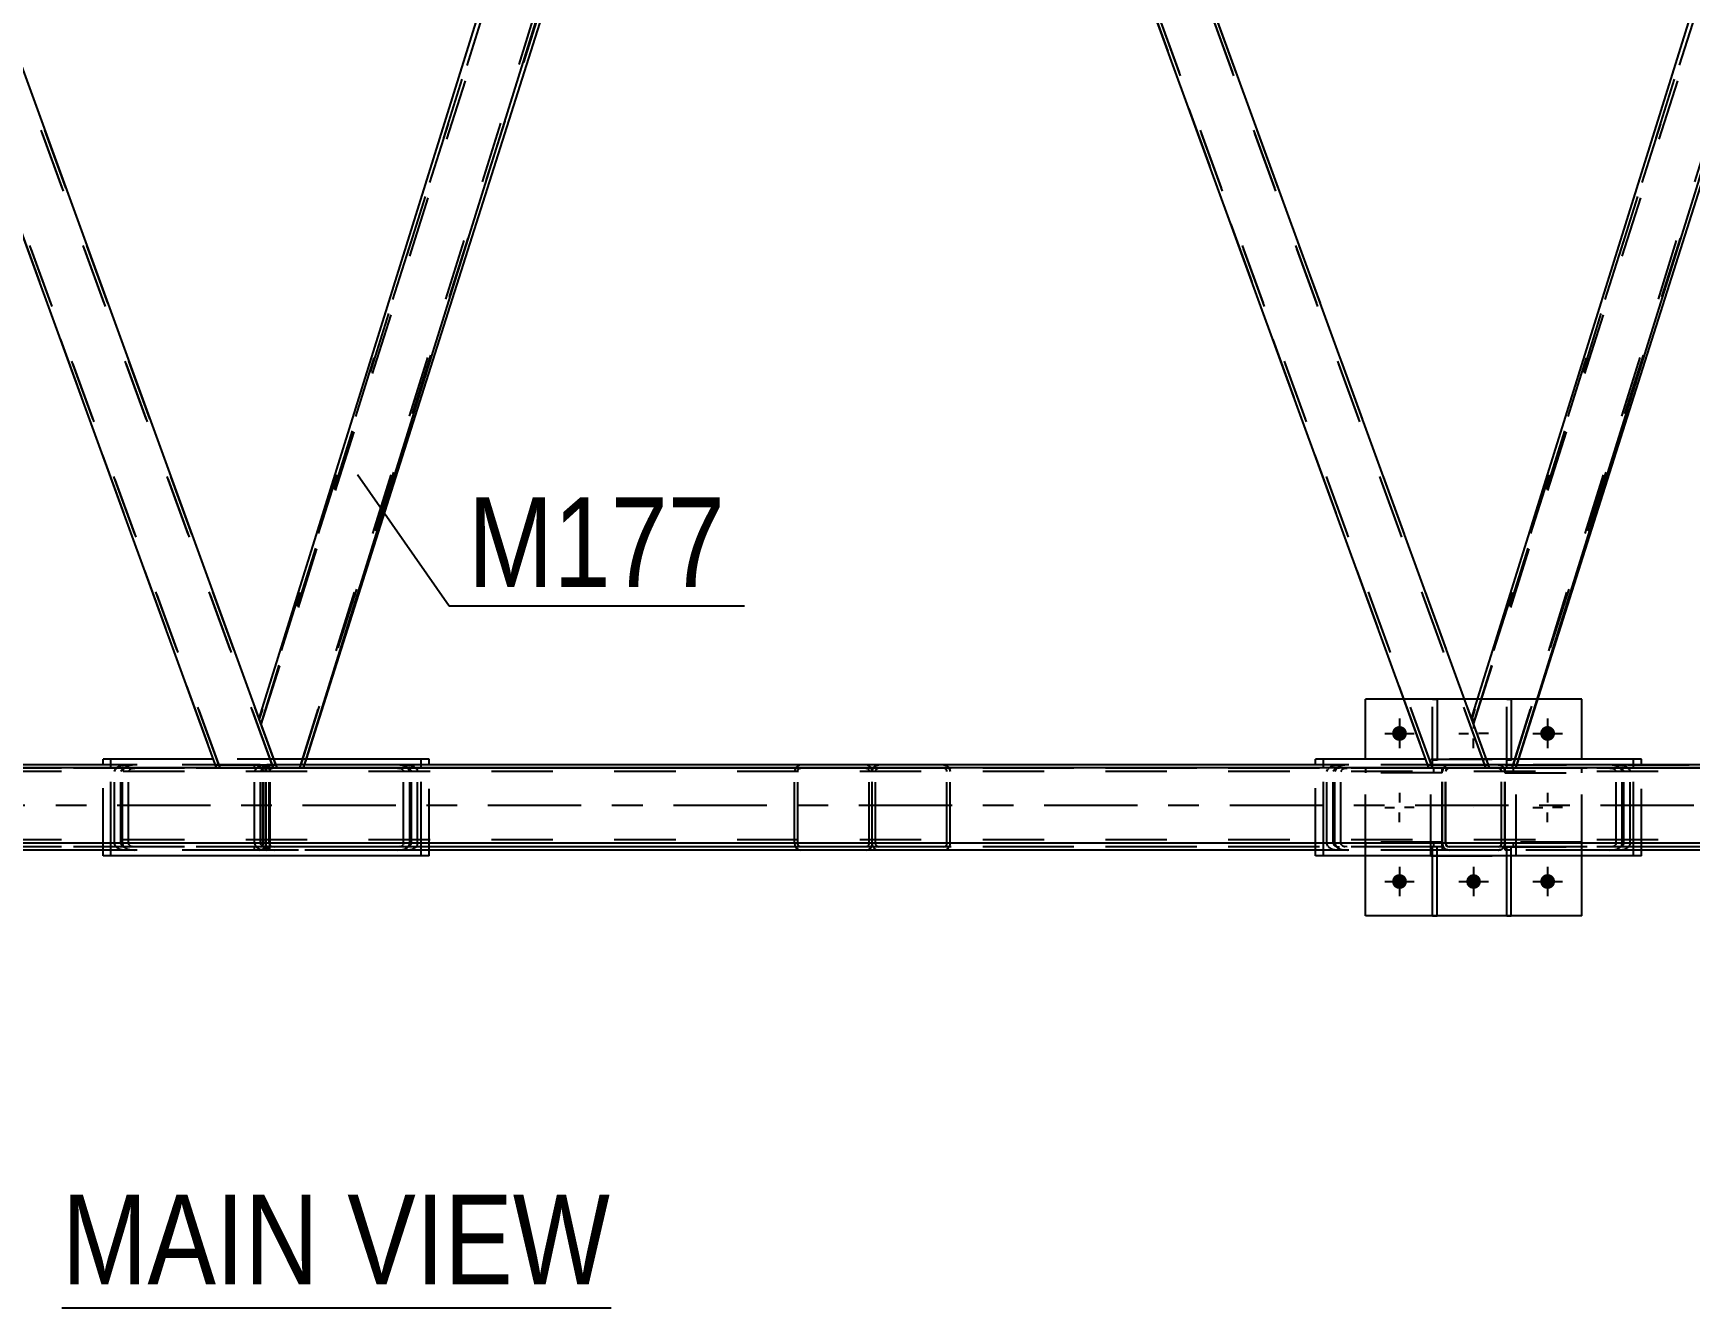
# Model space of a CAD drawing. Header units: millimetres. Extents: x -832 to 357, y -842 to -1.
# Drawn here: x 138.1 to 191, y -130.1 to -89.4 of the extents above; entities that cross this region are included whole.
import ezdxf

# ---------------------------------------------------------------- set-up
doc = ezdxf.new("R2010")
doc.units = ezdxf.units.MM
doc.linetypes.add('DXK_LINE_DOT2', pattern=[3.9198, 1.9599, -1.9599])
doc.linetypes.add('DXK_LINE_DOT3', pattern=[5.9187, 2.979, -0.9799, 0.9799, -0.9799])
doc.styles.add('Arial Narrow', font='ARIALN.TTF', dxfattribs={"height": 0.2})

# ---------------------------------------------------------------- blocks, each defined once
blk = doc.blocks.new('Unknown-570388851-11 - 10391')
at = {"color": 30, "linetype": 'Continuous'}
blk.add_line((139.024, -130.064), (156.556, -130.064), dxfattribs=at)
at = {"color": 0, "linetype": 'Continuous'}
blk.add_wipeout([(156.556, -129.314), (156.556, -126.314), (139.024, -126.314), (139.024, -129.314)], dxfattribs=at)
at = {"color": 3, "linetype": 'Continuous', "style": 'Arial Narrow'}
blk.add_text('MAIN VIEW', height=2.8633, dxfattribs=at).set_placement((139.024, -129.314))
blk = doc.blocks.new('Part-570388851-11111 - 10391')
at = {"color": 7, "linetype": 'DXK_LINE_DOT2'}
for p, q in [((185.088, -115.455), (185.088, -112.728)), ((185.088, -112.728), (203.391, -112.728)), ((203.391, -112.837), (185.088, -112.837)), ((188.681, -112.728), (188.833, -112.744)), ((188.757, -112.845), (188.681, -112.837)), ((188.88, -112.946), (188.864, -112.904)), ((188.88, -115.237), (188.88, -112.946)), ((189.048, -112.862), (189.078, -112.946)), ((189.078, -115.237), (189.078, -112.946)), ((201.124, -112.862), (201.109, -112.946)), ((201.109, -115.237), (201.109, -112.946)), ((201.167, -112.792), (201.124, -112.862)), ((201.232, -112.744), (201.167, -112.792)), ((201.208, -112.946), (201.216, -112.904)), ((201.208, -115.237), (201.208, -112.946)), ((201.216, -112.904), (201.237, -112.869)), ((201.308, -112.728), (201.232, -112.744)), ((201.237, -112.869), (201.27, -112.845)), ((201.27, -112.845), (201.308, -112.837)), ((203.467, -112.744), (203.391, -112.728)), ((203.391, -112.837), (203.429, -112.845)), ((203.429, -112.845), (203.461, -112.869)), ((203.461, -112.869), (203.483, -112.904)), ((203.532, -112.792), (203.467, -112.744)), ((203.483, -112.904), (203.491, -112.946)), ((203.491, -115.237), (203.491, -112.946)), ((203.575, -112.862), (203.532, -112.792)), ((203.59, -112.946), (203.575, -112.862)), ((203.59, -115.237), (203.59, -112.946)), ((188.864, -115.278), (188.88, -115.237)), ((189.078, -115.237), (189.048, -115.32)), ((201.109, -115.237), (201.124, -115.32)), ((201.216, -115.278), (201.208, -115.237)), ((203.491, -115.237), (203.483, -115.278)), ((203.575, -115.32), (203.59, -115.237)), ((203.391, -115.346), (185.088, -115.346)), ((203.391, -115.455), (185.088, -115.455)), ((188.681, -115.346), (188.757, -115.338)), ((188.833, -115.438), (188.681, -115.455)), ((201.124, -115.32), (201.167, -115.391)), ((201.167, -115.391), (201.232, -115.438)), ((201.237, -115.314), (201.216, -115.278)), ((201.232, -115.438), (201.308, -115.455)), ((201.27, -115.338), (201.237, -115.314)), ((201.308, -115.346), (201.27, -115.338)), ((203.429, -115.338), (203.391, -115.346)), ((203.391, -115.455), (203.467, -115.438)), ((203.461, -115.314), (203.429, -115.338)), ((203.483, -115.278), (203.461, -115.314)), ((203.467, -115.438), (203.532, -115.391)), ((203.532, -115.391), (203.575, -115.32))]:
    blk.add_line(p, q, dxfattribs=at)
for centre, radius, start, end in [((188.726, -113.028), 0.186, 41.9269, 80.4778), ((188.772, -113.11), 0.371, 41.9269, 80.4778), ((188.726, -115.154), 0.186, 279.5223, 318.0732), ((188.772, -115.072), 0.371, 279.5223, 318.0732)]:
    blk.add_arc(centre, radius, start, end, dxfattribs=at)
blk = doc.blocks.new('Part-570388851-11069 - 10391')
at = {"color": 7, "linetype": 'DXK_LINE_DOT2'}
for p, q in [((185.088, -115.455), (185.088, -112.728)), ((189.193, -112.728), (185.088, -112.728)), ((222.666, -112.837), (185.088, -112.837)), ((188.585, -112.744), (188.433, -112.728)), ((188.433, -112.837), (188.509, -112.845)), ((188.616, -112.904), (188.631, -112.946)), ((188.631, -115.237), (188.631, -112.946)), ((188.83, -112.946), (188.8, -112.862)), ((188.83, -115.237), (188.83, -112.946)), ((222.666, -112.728), (203.788, -112.728)), ((218.102, -112.946), (218.132, -112.862)), ((218.102, -115.237), (218.102, -112.946)), ((218.315, -112.904), (218.3, -112.946)), ((218.3, -115.237), (218.3, -112.946)), ((218.347, -112.744), (218.498, -112.728)), ((218.498, -112.837), (218.422, -112.845)), ((222.666, -112.728), (222.818, -112.744)), ((222.742, -112.845), (222.666, -112.837)), ((222.864, -112.946), (222.849, -112.904)), ((222.864, -115.237), (222.864, -112.946)), ((223.033, -112.862), (223.035, -112.869)), ((223.035, -112.869), (223.063, -112.946)), ((223.063, -115.237), (223.063, -112.946)), ((188.631, -115.237), (188.616, -115.278)), ((188.8, -115.32), (188.83, -115.237)), ((218.132, -115.32), (218.102, -115.237)), ((218.3, -115.237), (218.315, -115.278)), ((222.849, -115.278), (222.864, -115.237)), ((223.063, -115.237), (223.033, -115.32)), ((222.666, -115.346), (185.088, -115.346)), ((189.193, -115.455), (185.088, -115.455)), ((188.509, -115.338), (188.433, -115.346)), ((188.433, -115.455), (188.585, -115.438)), ((222.666, -115.455), (203.788, -115.455)), ((218.498, -115.455), (218.347, -115.438)), ((218.422, -115.337), (218.498, -115.346)), ((222.666, -115.346), (222.742, -115.337)), ((222.818, -115.438), (222.666, -115.455))]:
    blk.add_line(p, q, dxfattribs=at)
at = {"color": 2, "linetype": 'Continuous'}
for p, q in [((203.788, -112.728), (189.193, -112.728)), ((203.788, -115.455), (189.193, -115.455))]:
    blk.add_line(p, q, dxfattribs=at)
at = {"color": 7, "linetype": 'DXK_LINE_DOT2'}
for centre, radius, start, end in [((188.478, -113.028), 0.186, 41.9269, 80.4778), ((188.523, -113.11), 0.371, 41.9269, 80.4778), ((218.408, -113.11), 0.371, 99.5223, 138.0732), ((218.453, -113.028), 0.186, 99.5223, 138.0732), ((222.711, -113.028), 0.186, 41.9269, 80.4778), ((222.756, -113.11), 0.371, 41.9269, 80.4778), ((188.478, -115.154), 0.186, 279.5223, 318.0732), ((188.523, -115.072), 0.371, 279.5223, 318.0732), ((218.408, -115.072), 0.371, 221.9269, 260.4778), ((218.453, -115.154), 0.186, 221.9269, 260.4778), ((222.711, -115.154), 0.186, 279.5223, 318.0732), ((222.756, -115.072), 0.371, 279.5223, 318.0732)]:
    blk.add_arc(centre, radius, start, end, dxfattribs=at)
blk = doc.blocks.new('Part-570388851-11131 - 10391')
at = {"color": 7, "linetype": 'DXK_LINE_DOT2'}
for p, q in [((106.504, -112.862), (106.474, -112.946)), ((106.474, -115.237), (106.474, -112.946)), ((106.672, -112.946), (106.687, -112.904)), ((106.672, -115.237), (106.672, -112.946)), ((106.871, -112.728), (106.719, -112.744)), ((106.795, -112.845), (106.871, -112.837)), ((106.871, -112.728), (111.799, -112.728)), ((145.271, -112.837), (106.871, -112.837)), ((111.19, -112.744), (111.038, -112.728)), ((111.038, -112.837), (111.114, -112.845)), ((111.221, -112.904), (111.237, -112.946)), ((111.237, -115.237), (111.237, -112.946)), ((111.435, -112.946), (111.405, -112.862)), ((111.435, -115.237), (111.435, -112.946)), ((145.271, -112.728), (126.393, -112.728)), ((140.707, -112.946), (140.737, -112.862)), ((140.707, -115.237), (140.707, -112.946)), ((140.92, -112.904), (140.905, -112.946)), ((140.905, -115.237), (140.905, -112.946)), ((140.952, -112.744), (141.104, -112.728)), ((141.104, -112.837), (141.028, -112.845)), ((145.271, -112.728), (145.423, -112.744)), ((145.347, -112.845), (145.271, -112.837)), ((145.47, -112.946), (145.455, -112.904)), ((145.47, -115.237), (145.47, -112.946)), ((145.638, -112.862), (145.64, -112.869)), ((145.64, -112.869), (145.668, -112.946)), ((145.668, -115.237), (145.668, -112.946)), ((106.474, -115.237), (106.504, -115.32)), ((106.687, -115.278), (106.672, -115.237)), ((111.237, -115.237), (111.221, -115.278)), ((111.405, -115.32), (111.435, -115.237)), ((140.737, -115.32), (140.707, -115.237)), ((140.905, -115.237), (140.92, -115.278)), ((145.455, -115.278), (145.47, -115.237)), ((145.668, -115.237), (145.653, -115.278)), ((106.719, -115.438), (106.871, -115.455)), ((106.871, -115.346), (106.795, -115.337)), ((145.271, -115.346), (106.871, -115.346)), ((111.799, -115.455), (106.871, -115.455)), ((111.114, -115.337), (111.038, -115.346)), ((111.038, -115.455), (111.19, -115.438)), ((145.271, -115.455), (126.393, -115.455)), ((141.104, -115.455), (140.952, -115.438)), ((141.028, -115.337), (141.104, -115.346)), ((145.271, -115.346), (145.347, -115.337)), ((145.423, -115.438), (145.271, -115.455)), ((145.653, -115.278), (145.638, -115.32))]:
    blk.add_line(p, q, dxfattribs=at)
at = {"color": 2, "linetype": 'Continuous'}
for p, q in [((126.393, -112.728), (111.799, -112.728)), ((126.393, -115.455), (111.799, -115.455))]:
    blk.add_line(p, q, dxfattribs=at)
at = {"color": 7, "linetype": 'DXK_LINE_DOT2'}
for centre, radius, start, end in [((106.78, -113.11), 0.371, 99.5223, 138.0732), ((106.825, -113.028), 0.186, 99.5223, 138.0732), ((111.083, -113.028), 0.186, 41.9269, 80.4778), ((111.129, -113.11), 0.371, 41.9269, 80.4778), ((141.013, -113.11), 0.371, 99.5223, 138.0732), ((141.058, -113.028), 0.186, 99.5223, 138.0732), ((145.316, -113.028), 0.186, 41.9269, 80.4778), ((145.362, -113.11), 0.371, 41.9269, 80.4778), ((106.78, -115.072), 0.371, 221.9269, 260.4778), ((106.825, -115.154), 0.186, 221.9269, 260.4778), ((111.083, -115.154), 0.186, 279.5223, 318.0732), ((111.129, -115.072), 0.371, 279.5223, 318.0732), ((141.013, -115.072), 0.371, 221.9269, 260.4778), ((141.058, -115.154), 0.186, 221.9269, 260.4778), ((145.316, -115.154), 0.186, 279.5223, 318.0732), ((145.362, -115.072), 0.371, 279.5223, 318.0732)]:
    blk.add_arc(centre, radius, start, end, dxfattribs=at)
blk = doc.blocks.new('Bolt-570388851-10477 - 10391')
at = {"linetype": 'Continuous'}
for points in [[(181.956, -111.726, -1), (181.483, -111.726, -1)], [(186.683, -111.726, -1), (186.21, -111.726, -1)], [(181.956, -116.453, -1), (181.483, -116.453, -1)], [(184.319, -116.453, -1), (183.847, -116.453, -1)], [(186.683, -116.453, -1), (186.21, -116.453, -1)]]:
    blk.add_hatch(color=1, dxfattribs=at).paths.add_polyline_path(points)
at = {"color": 1, "linetype": 'Continuous'}
for p, q in [((181.719, -111.253), (181.719, -112.199)), ((184.083, -111.253), (184.083, -111.568)), ((186.447, -111.253), (186.447, -112.199)), ((181.247, -111.726), (182.192, -111.726)), ((183.61, -111.726), (183.925, -111.726)), ((184.083, -112.199), (184.083, -111.884)), ((184.556, -111.726), (184.241, -111.726)), ((185.974, -111.726), (186.919, -111.726)), ((181.719, -113.617), (181.719, -113.932)), ((186.447, -113.617), (186.447, -113.932)), ((181.247, -114.089), (181.562, -114.089)), ((182.192, -114.089), (181.877, -114.089)), ((185.974, -114.089), (186.289, -114.089)), ((186.919, -114.089), (186.605, -114.089)), ((181.719, -114.562), (181.719, -114.247)), ((186.447, -114.562), (186.447, -114.247)), ((181.719, -115.98), (181.719, -116.926)), ((184.083, -115.98), (184.083, -116.926)), ((186.447, -115.98), (186.447, -116.926)), ((181.247, -116.453), (182.192, -116.453)), ((183.61, -116.453), (184.556, -116.453)), ((185.974, -116.453), (186.919, -116.453))]:
    blk.add_line(p, q, dxfattribs=at)
blk = doc.blocks.new('Part-570388851-10655 - 10391')
at = {"color": 2, "linetype": 'Continuous'}
for p, q in [((185.14, -117.544), (185.141, -115.637)), ((185.286, -117.544), (185.286, -115.637)), ((185.14, -117.544), (185.286, -117.544))]:
    blk.add_line(p, q, dxfattribs=at)
at = {"color": 7, "linetype": 'DXK_LINE_DOT2'}
for p, q in [((185.286, -115.346), (185.141, -115.346)), ((185.141, -115.637), (185.141, -115.346)), ((185.141, -115.619), (185.286, -115.619)), ((185.286, -115.637), (185.286, -115.346))]:
    blk.add_line(p, q, dxfattribs=at)
blk = doc.blocks.new('Part-570388851-10675 - 10391')
at = {"color": 7, "linetype": 'DXK_LINE_DOT2'}
for p, q in [((200.715, -58.637), (184.024, -111.271)), ((184.085, -111.439), (200.829, -58.637)), ((201.63, -58.637), (200.715, -58.637)), ((200.715, -58.637), (200.732, -58.637)), ((202.16, -60.094), (201.63, -58.637)), ((185.355, -112.728), (202.099, -59.926)), ((184.555, -112.728), (184.024, -111.271)), ((185.47, -112.728), (185.527, -112.546)), ((185.47, -112.728), (184.555, -112.728))]:
    blk.add_line(p, q, dxfattribs=at)
at = {"color": 2, "linetype": 'Continuous'}
blk.add_line((185.527, -112.546), (202.16, -60.094), dxfattribs=at)
blk = doc.blocks.new('Part-570388851-11278 - 10391')
at = {"color": 7, "linetype": 'DXK_LINE_DOT2'}
for p, q in [((182.777, -112.837), (182.777, -110.635)), ((182.777, -110.635), (182.922, -110.635)), ((182.922, -110.635), (182.922, -112.837)), ((182.777, -112.564), (182.922, -112.564)), ((182.922, -112.837), (182.777, -112.837))]:
    blk.add_line(p, q, dxfattribs=at)
blk = doc.blocks.new('Part-570388851-10685 - 10391')
at = {"color": 2, "linetype": 'Continuous'}
for p, q in [((164.536, -57.727), (162.601, -57.727)), ((184.017, -111.25), (164.536, -57.727)), ((182.656, -112.827), (163.304, -59.659))]:
    blk.add_line(p, q, dxfattribs=at)
at = {"color": 7, "linetype": 'DXK_LINE_DOT2'}
for p, q in [((163.304, -59.659), (162.601, -57.727)), ((182.772, -112.827), (162.717, -57.727)), ((184.475, -112.827), (164.42, -57.727)), ((184.591, -112.827), (184.017, -111.25)), ((182.656, -112.827), (184.591, -112.827))]:
    blk.add_line(p, q, dxfattribs=at)
blk = doc.blocks.new('Part-570388851-10690 - 10391')
at = {"color": 2, "linetype": 'Continuous'}
for p, q in [((125.839, -57.727), (123.904, -57.727)), ((145.319, -111.25), (125.839, -57.727)), ((143.959, -112.827), (124.607, -59.659))]:
    blk.add_line(p, q, dxfattribs=at)
at = {"color": 7, "linetype": 'DXK_LINE_DOT2'}
for p, q in [((124.607, -59.659), (123.904, -57.727)), ((144.075, -112.827), (124.02, -57.727)), ((145.777, -112.827), (125.723, -57.727)), ((145.893, -112.827), (145.319, -111.25)), ((143.959, -112.827), (145.893, -112.827))]:
    blk.add_line(p, q, dxfattribs=at)
blk = doc.blocks.new('Part-570388851-10705 - 10391')
at = {"color": 2, "linetype": 'Continuous'}
for p, q in [((184.017, -111.25), (200.699, -57.727)), ((201.299, -57.727), (200.699, -57.727)), ((201.879, -59.321), (201.299, -57.727)), ((185.429, -112.827), (202.002, -59.659)), ((202.002, -59.659), (201.879, -59.321)), ((184.591, -112.827), (184.017, -111.25))]:
    blk.add_line(p, q, dxfattribs=at)
at = {"color": 7, "linetype": 'DXK_LINE_DOT2'}
for p, q in [((184.078, -111.419), (200.814, -57.727)), ((200.717, -57.727), (200.699, -57.727)), ((201.299, -57.727), (200.928, -57.727)), ((185.315, -112.827), (201.94, -59.49)), ((202.002, -59.659), (201.902, -59.386)), ((185.429, -112.827), (184.591, -112.827))]:
    blk.add_line(p, q, dxfattribs=at)
blk = doc.blocks.new('Part-570388851-11272 - 10391')
at = {"color": 7, "linetype": 'DXK_LINE_DOT2'}
for p, q in [((182.922, -115.346), (182.777, -115.346)), ((182.777, -115.637), (182.777, -115.346)), ((182.777, -115.619), (182.922, -115.619)), ((182.922, -115.637), (182.922, -115.346))]:
    blk.add_line(p, q, dxfattribs=at)
at = {"color": 2, "linetype": 'Continuous'}
for p, q in [((182.777, -117.544), (182.777, -115.637)), ((182.922, -117.544), (182.922, -115.637)), ((182.777, -117.544), (182.922, -117.544))]:
    blk.add_line(p, q, dxfattribs=at)
blk = doc.blocks.new('Part-570388851-10723 - 10391')
at = {"color": 7, "linetype": 'DXK_LINE_DOT2'}
for p, q in [((183.083, -115.199), (180.629, -115.199)), ((180.629, -115.199), (180.629, -115.344)), ((182.81, -115.344), (182.81, -115.199)), ((183.083, -115.344), (183.083, -115.199)), ((183.083, -115.344), (180.629, -115.344))]:
    blk.add_line(p, q, dxfattribs=at)
blk = doc.blocks.new('Part-570388851-10738 - 10391')
at = {"color": 2, "linetype": 'Continuous'}
for p, q in [((140.591, -112.546), (140.343, -112.546)), ((140.343, -112.728), (140.343, -112.546)), ((150.744, -112.546), (150.496, -112.546)), ((150.744, -112.728), (150.744, -112.546)), ((140.343, -115.637), (140.343, -115.455)), ((140.591, -115.637), (140.343, -115.637)), ((150.744, -115.637), (150.496, -115.637)), ((150.744, -115.637), (150.744, -115.455))]:
    blk.add_line(p, q, dxfattribs=at)
at = {"color": 7, "linetype": 'DXK_LINE_DOT2'}
for p, q in [((150.496, -112.546), (140.591, -112.546)), ((140.343, -115.438), (140.343, -112.728)), ((150.744, -115.455), (150.744, -112.728)), ((140.343, -115.455), (140.343, -115.438)), ((140.343, -115.455), (140.343, -115.438)), ((150.496, -115.637), (140.591, -115.637)), ((150.744, -115.455), (150.744, -115.438))]:
    blk.add_line(p, q, dxfattribs=at)
blk = doc.blocks.new('Part-570388851-10741 - 10391')
at = {"color": 2, "linetype": 'Continuous'}
for p, q in [((179.289, -112.546), (179.041, -112.546)), ((179.041, -112.728), (179.041, -112.546)), ((189.442, -112.546), (189.193, -112.546)), ((189.442, -112.728), (189.442, -112.546)), ((179.041, -115.637), (179.041, -115.455)), ((179.289, -115.637), (179.041, -115.637)), ((189.442, -115.637), (189.193, -115.637)), ((189.442, -115.637), (189.442, -115.455))]:
    blk.add_line(p, q, dxfattribs=at)
at = {"color": 7, "linetype": 'DXK_LINE_DOT2'}
for p, q in [((189.193, -112.546), (179.289, -112.546)), ((179.041, -115.438), (179.041, -112.728)), ((189.442, -115.455), (189.442, -112.728)), ((179.041, -115.455), (179.041, -115.438)), ((179.041, -115.455), (179.041, -115.438)), ((189.193, -115.637), (179.289, -115.637))]:
    blk.add_line(p, q, dxfattribs=at)
blk = doc.blocks.new('Part-570388851-10766 - 10391')
at = {"color": 7, "linetype": 'DXK_LINE_DOT2'}
for p, q in [((162.017, -58.637), (145.327, -111.271)), ((145.388, -111.439), (162.132, -58.637)), ((162.932, -58.637), (162.017, -58.637)), ((162.017, -58.637), (162.035, -58.637)), ((163.462, -60.094), (162.932, -58.637)), ((146.658, -112.728), (163.401, -59.926)), ((145.857, -112.728), (145.327, -111.271)), ((146.772, -112.728), (146.83, -112.546)), ((146.772, -112.728), (145.857, -112.728))]:
    blk.add_line(p, q, dxfattribs=at)
at = {"color": 2, "linetype": 'Continuous'}
blk.add_line((146.83, -112.546), (163.462, -60.094), dxfattribs=at)
blk = doc.blocks.new('Part-570388851-11239 - 10391')
at = {"color": 7, "linetype": 'DXK_LINE_DOT2'}
for p, q in [((183.083, -112.835), (180.629, -112.835)), ((180.629, -112.835), (180.629, -112.98)), ((183.083, -112.98), (180.629, -112.98)), ((182.81, -112.98), (182.81, -112.835)), ((183.083, -112.98), (183.083, -112.835))]:
    blk.add_line(p, q, dxfattribs=at)
blk = doc.blocks.new('Part-570388851-10804 - 10391')
at = {"color": 2, "linetype": 'Continuous'}
for p, q in [((315.408, -112.827), (-0.074, -112.827)), ((315.408, -115.227), (-0.074, -115.227))]:
    blk.add_line(p, q, dxfattribs=at)
at = {"color": 7, "linetype": 'DXK_LINE_DOT2'}
for p, q in [((315.408, -112.936), (-0.074, -112.936)), ((315.408, -115.118), (-0.074, -115.118))]:
    blk.add_line(p, q, dxfattribs=at)
at = {"color": 7, "linetype": 'DXK_LINE_DOT3'}
blk.add_line((315.408, -114.027), (-0.074, -114.027), dxfattribs=at)
blk = doc.blocks.new('Part-570388851-10805 - 10391')
at = {"color": 7, "linetype": 'DXK_LINE_DOT2'}
for p, q in [((315.408, -112.837), (1.119, -112.837)), ((305.534, -112.728), (24.251, -112.728)), ((315.408, -115.346), (1.119, -115.346)), ((305.534, -115.455), (24.251, -115.455))]:
    blk.add_line(p, q, dxfattribs=at)
blk = doc.blocks.new('Part-570388851-10842 - 10391')
at = {"color": 2, "linetype": 'Continuous'}
for p, q in [((145.319, -111.25), (162.002, -57.727)), ((162.601, -57.727), (162.002, -57.727)), ((163.181, -59.321), (162.601, -57.727)), ((146.732, -112.827), (163.304, -59.659)), ((163.304, -59.659), (163.181, -59.321)), ((145.893, -112.827), (145.319, -111.25))]:
    blk.add_line(p, q, dxfattribs=at)
at = {"color": 7, "linetype": 'DXK_LINE_DOT2'}
for p, q in [((145.381, -111.419), (162.116, -57.727)), ((162.019, -57.727), (162.002, -57.727)), ((162.601, -57.727), (162.231, -57.727)), ((146.618, -112.827), (163.243, -59.49)), ((163.304, -59.659), (163.205, -59.386)), ((146.732, -112.827), (145.893, -112.827))]:
    blk.add_line(p, q, dxfattribs=at)
blk = doc.blocks.new('Part-570388851-10992 - 10391')
at = {"color": 7, "linetype": 'DXK_LINE_DOT2'}
for p, q in [((183.105, -112.861), (183.088, -112.944)), ((183.088, -112.944), (183.105, -112.861)), ((183.088, -115.235), (183.088, -112.944)), ((183.206, -112.902), (183.198, -112.944)), ((183.198, -115.235), (183.198, -112.944)), ((183.229, -112.867), (183.206, -112.902)), ((183.307, -112.726), (183.223, -112.742)), ((183.223, -112.742), (183.307, -112.726)), ((183.265, -112.843), (183.229, -112.867)), ((183.307, -112.835), (183.265, -112.843)), ((184.87, -112.726), (183.307, -112.726)), ((184.87, -112.835), (183.307, -112.835)), ((184.954, -112.742), (184.87, -112.726)), ((184.87, -112.726), (184.954, -112.742)), ((184.912, -112.843), (184.87, -112.835)), ((184.947, -112.867), (184.912, -112.843)), ((184.971, -112.902), (184.947, -112.867)), ((184.979, -112.944), (184.971, -112.902)), ((184.979, -115.235), (184.979, -112.944)), ((185.088, -112.944), (185.072, -112.861)), ((185.072, -112.861), (185.088, -112.944)), ((185.088, -115.235), (185.088, -112.944)), ((183.088, -115.235), (183.105, -115.318)), ((183.105, -115.318), (183.088, -115.235)), ((183.198, -115.235), (183.206, -115.277)), ((183.206, -115.277), (183.229, -115.312)), ((184.947, -115.312), (184.971, -115.277)), ((184.971, -115.277), (184.979, -115.235)), ((185.072, -115.318), (185.088, -115.235)), ((185.088, -115.235), (185.072, -115.318)), ((183.223, -115.437), (183.307, -115.453)), ((183.307, -115.453), (183.223, -115.437)), ((183.229, -115.312), (183.265, -115.336)), ((183.265, -115.336), (183.307, -115.344)), ((184.87, -115.344), (183.307, -115.344)), ((184.87, -115.453), (183.307, -115.453)), ((184.87, -115.344), (184.912, -115.336)), ((184.87, -115.453), (184.954, -115.437)), ((184.954, -115.437), (184.87, -115.453)), ((184.912, -115.336), (184.947, -115.312))]:
    blk.add_line(p, q, dxfattribs=at)
for centre, start, end in [((183.307, -112.944), 112.5, 157.5), ((183.307, -112.944), 112.5, 157.5), ((184.87, -112.944), 22.5, 67.5), ((184.87, -112.944), 22.5, 67.5), ((183.307, -115.235), 202.5, 247.5), ((183.307, -115.235), 202.5, 247.5), ((184.87, -115.235), 292.5, 337.5), ((184.87, -115.235), 292.5, 337.5)]:
    blk.add_arc(centre, 0.218, start, end, dxfattribs=at)
blk = doc.blocks.new('Part-570388851-11022 - 10391')
at = {"color": 7, "linetype": 'DXK_LINE_DOT2'}
for p, q in [((126.17, -58.637), (124.235, -58.637)), ((124.235, -58.637), (143.922, -112.728)), ((124.252, -58.637), (124.235, -58.637)), ((144.038, -112.728), (124.351, -58.637)), ((145.741, -112.728), (126.054, -58.637)), ((145.857, -112.728), (126.17, -58.637)), ((143.922, -112.728), (145.857, -112.728))]:
    blk.add_line(p, q, dxfattribs=at)
blk = doc.blocks.new('Part-570388851-11023 - 10391')
at = {"color": 7, "linetype": 'DXK_LINE_DOT2'}
for p, q in [((164.867, -58.637), (162.932, -58.637)), ((162.932, -58.637), (182.62, -112.728)), ((162.95, -58.637), (162.932, -58.637)), ((182.736, -112.728), (163.048, -58.637)), ((184.438, -112.728), (164.751, -58.637)), ((184.555, -112.728), (164.867, -58.637)), ((182.62, -112.728), (184.555, -112.728))]:
    blk.add_line(p, q, dxfattribs=at)
blk = doc.blocks.new('Part-570388851-11117 - 10391')
at = {"color": 7, "linetype": 'DXK_LINE_DOT2'}
for p, q in [((145.544, -112.946), (145.559, -112.862)), ((145.544, -115.237), (145.544, -112.946)), ((145.559, -112.862), (145.602, -112.792)), ((145.602, -112.792), (145.664, -112.744)), ((145.65, -112.904), (145.643, -112.946)), ((145.643, -115.237), (145.643, -112.946)), ((145.676, -112.869), (145.65, -112.904)), ((145.664, -112.744), (145.816, -112.728)), ((145.664, -115.438), (145.664, -112.744)), ((145.74, -112.845), (145.676, -112.869)), ((145.676, -115.314), (145.676, -112.869)), ((145.816, -112.837), (145.74, -112.845)), ((164.694, -112.728), (145.816, -112.728)), ((164.694, -112.837), (145.816, -112.837)), ((149.984, -112.728), (150.136, -112.744)), ((150.06, -112.845), (149.984, -112.837)), ((150.182, -112.946), (150.167, -112.904)), ((150.182, -115.237), (150.182, -112.946)), ((150.35, -112.862), (150.381, -112.946)), ((150.381, -115.237), (150.381, -112.946)), ((162.427, -112.862), (162.412, -112.946)), ((162.412, -115.237), (162.412, -112.946)), ((162.47, -112.792), (162.427, -112.862)), ((162.534, -112.744), (162.47, -112.792)), ((162.511, -112.946), (162.518, -112.904)), ((162.511, -115.237), (162.511, -112.946)), ((162.518, -112.904), (162.54, -112.869)), ((162.61, -112.728), (162.534, -112.744)), ((162.54, -112.869), (162.572, -112.845)), ((162.572, -112.845), (162.61, -112.837)), ((164.77, -112.744), (164.694, -112.728)), ((164.694, -112.837), (164.732, -112.845)), ((164.732, -112.845), (164.764, -112.869)), ((164.764, -112.869), (164.786, -112.904)), ((164.834, -112.792), (164.77, -112.744)), ((164.786, -112.904), (164.793, -112.946)), ((164.793, -115.237), (164.793, -112.946)), ((164.877, -112.862), (164.834, -112.792)), ((164.892, -112.946), (164.877, -112.862)), ((164.892, -115.237), (164.892, -112.946)), ((145.559, -115.32), (145.544, -115.237)), ((145.643, -115.237), (145.65, -115.278)), ((150.167, -115.278), (150.182, -115.237)), ((150.381, -115.237), (150.35, -115.32)), ((162.412, -115.237), (162.427, -115.32)), ((162.518, -115.278), (162.511, -115.237)), ((164.793, -115.237), (164.786, -115.278)), ((164.877, -115.32), (164.892, -115.237)), ((145.602, -115.391), (145.559, -115.32)), ((145.664, -115.438), (145.602, -115.391)), ((145.65, -115.278), (145.676, -115.314)), ((145.664, -115.438), (145.816, -115.455)), ((145.676, -115.314), (145.74, -115.338)), ((145.74, -115.338), (145.816, -115.346)), ((164.694, -115.346), (145.816, -115.346)), ((164.694, -115.455), (145.816, -115.455)), ((149.984, -115.346), (150.06, -115.338)), ((150.136, -115.438), (149.984, -115.455)), ((162.427, -115.32), (162.47, -115.391)), ((162.47, -115.391), (162.534, -115.438)), ((162.54, -115.314), (162.518, -115.278)), ((162.534, -115.438), (162.61, -115.455)), ((162.572, -115.338), (162.54, -115.314)), ((162.61, -115.346), (162.572, -115.338)), ((164.732, -115.338), (164.694, -115.346)), ((164.694, -115.455), (164.77, -115.438)), ((164.764, -115.314), (164.732, -115.338)), ((164.786, -115.278), (164.764, -115.314)), ((164.77, -115.438), (164.834, -115.391)), ((164.834, -115.391), (164.877, -115.32))]:
    blk.add_line(p, q, dxfattribs=at)
for centre, radius, start, end in [((150.029, -113.028), 0.186, 41.9269, 80.4778), ((150.074, -113.11), 0.371, 41.9269, 80.4778), ((150.029, -115.154), 0.186, 279.5223, 318.0732), ((150.074, -115.072), 0.371, 279.5223, 318.0732)]:
    blk.add_arc(centre, radius, start, end, dxfattribs=at)
blk = doc.blocks.new('Part-570388851-11127 - 10391')
at = {"color": 7, "linetype": 'DXK_LINE_DOT2'}
for p, q in [((145.201, -112.862), (145.171, -112.946)), ((145.171, -115.237), (145.171, -112.946)), ((145.369, -112.946), (145.385, -112.904)), ((145.369, -115.237), (145.369, -112.946)), ((145.568, -112.728), (145.416, -112.744)), ((145.492, -112.845), (145.568, -112.837)), ((150.496, -112.728), (145.568, -112.728)), ((183.088, -112.837), (145.568, -112.837)), ((149.887, -112.744), (149.735, -112.728)), ((149.735, -112.837), (149.811, -112.845)), ((149.919, -112.904), (149.934, -112.946)), ((149.934, -115.237), (149.934, -112.946)), ((150.132, -112.946), (150.102, -112.862)), ((150.132, -115.237), (150.132, -112.946)), ((183.088, -112.728), (165.091, -112.728)), ((179.404, -112.946), (179.434, -112.862)), ((179.404, -115.237), (179.404, -112.946)), ((179.618, -112.904), (179.603, -112.946)), ((179.603, -115.237), (179.603, -112.946)), ((179.649, -112.744), (179.801, -112.728)), ((179.801, -112.837), (179.725, -112.845)), ((183.088, -115.455), (183.088, -112.728)), ((145.171, -115.237), (145.201, -115.32)), ((145.385, -115.278), (145.369, -115.237)), ((149.934, -115.237), (149.919, -115.278)), ((150.102, -115.32), (150.132, -115.237)), ((179.434, -115.32), (179.404, -115.237)), ((179.603, -115.237), (179.618, -115.278)), ((145.416, -115.438), (145.568, -115.455)), ((145.568, -115.346), (145.492, -115.338)), ((183.088, -115.346), (145.568, -115.346)), ((150.496, -115.455), (145.568, -115.455)), ((149.811, -115.338), (149.735, -115.346)), ((149.735, -115.455), (149.887, -115.438)), ((183.088, -115.455), (165.091, -115.455)), ((179.801, -115.455), (179.649, -115.438)), ((179.725, -115.337), (179.801, -115.346))]:
    blk.add_line(p, q, dxfattribs=at)
at = {"color": 2, "linetype": 'Continuous'}
for p, q in [((165.091, -112.728), (150.496, -112.728)), ((165.091, -115.455), (150.496, -115.455))]:
    blk.add_line(p, q, dxfattribs=at)
at = {"color": 7, "linetype": 'DXK_LINE_DOT2'}
for centre, radius, start, end in [((145.477, -113.11), 0.371, 99.5223, 138.0732), ((145.523, -113.028), 0.186, 99.5223, 138.0732), ((149.781, -113.028), 0.186, 41.9269, 80.4778), ((149.826, -113.11), 0.371, 41.9269, 80.4778), ((179.711, -113.11), 0.371, 99.5223, 138.0732), ((179.756, -113.028), 0.186, 99.5223, 138.0732), ((145.477, -115.072), 0.371, 221.9269, 260.4778), ((145.523, -115.154), 0.186, 221.9269, 260.4778), ((149.781, -115.154), 0.186, 279.5223, 318.0732), ((149.826, -115.072), 0.371, 279.5223, 318.0732), ((179.711, -115.072), 0.371, 221.9269, 260.4778), ((179.756, -115.154), 0.186, 221.9269, 260.4778)]:
    blk.add_arc(centre, radius, start, end, dxfattribs=at)
blk = doc.blocks.new('Part-570388851-11130 - 10391')
at = {"color": 7, "linetype": 'DXK_LINE_DOT2'}
for p, q in [((164.892, -112.946), (164.908, -112.862)), ((164.892, -115.227), (164.892, -112.946)), ((164.908, -112.862), (164.929, -112.827)), ((164.999, -112.904), (164.992, -112.946)), ((164.992, -115.237), (164.992, -112.946)), ((165.021, -112.869), (164.999, -112.904)), ((165.053, -112.845), (165.021, -112.869)), ((165.091, -112.837), (165.053, -112.845)), ((183.088, -112.837), (165.091, -112.837)), ((167.175, -112.728), (167.251, -112.744)), ((167.213, -112.845), (167.175, -112.837)), ((167.245, -112.869), (167.213, -112.845)), ((167.266, -112.904), (167.245, -112.869)), ((167.251, -112.744), (167.315, -112.792)), ((167.274, -112.946), (167.266, -112.904)), ((167.274, -115.237), (167.274, -112.946)), ((167.315, -112.792), (167.358, -112.862)), ((167.358, -112.862), (167.373, -112.946)), ((167.373, -115.237), (167.373, -112.946)), ((183.088, -112.728), (179.289, -112.728)), ((179.683, -112.862), (179.652, -112.946)), ((179.652, -115.237), (179.652, -112.946)), ((179.851, -112.946), (179.866, -112.904)), ((179.851, -115.237), (179.851, -112.946)), ((180.049, -112.728), (179.897, -112.744)), ((179.973, -112.845), (180.049, -112.837)), ((183.088, -115.455), (183.088, -112.728)), ((164.992, -115.237), (164.999, -115.278)), ((167.266, -115.278), (167.274, -115.237)), ((167.373, -115.237), (167.358, -115.32)), ((179.652, -115.237), (179.683, -115.32)), ((179.866, -115.278), (179.851, -115.237)), ((164.999, -115.278), (165.021, -115.314)), ((165.021, -115.314), (165.053, -115.337)), ((165.053, -115.337), (165.091, -115.346)), ((183.088, -115.346), (165.091, -115.346)), ((167.175, -115.346), (167.213, -115.337)), ((167.251, -115.438), (167.175, -115.455)), ((167.213, -115.337), (167.245, -115.314)), ((167.245, -115.314), (167.266, -115.278)), ((167.315, -115.391), (167.251, -115.438)), ((167.358, -115.32), (167.315, -115.391)), ((183.088, -115.455), (179.289, -115.455)), ((179.897, -115.438), (180.049, -115.455)), ((180.049, -115.346), (179.973, -115.337))]:
    blk.add_line(p, q, dxfattribs=at)
at = {"color": 2, "linetype": 'Continuous'}
for p, q in [((164.929, -112.827), (164.951, -112.792)), ((164.951, -112.792), (165.015, -112.744)), ((165.015, -112.744), (165.091, -112.728)), ((179.289, -112.728), (165.091, -112.728)), ((164.892, -115.237), (164.892, -115.227)), ((164.908, -115.32), (164.892, -115.237)), ((164.951, -115.391), (164.908, -115.32)), ((165.015, -115.438), (164.951, -115.391)), ((165.091, -115.455), (165.015, -115.438)), ((179.289, -115.455), (165.091, -115.455))]:
    blk.add_line(p, q, dxfattribs=at)
at = {"color": 7, "linetype": 'DXK_LINE_DOT2'}
for centre, radius, start, end in [((179.959, -113.11), 0.371, 99.5223, 138.0732), ((180.004, -113.028), 0.186, 99.5223, 138.0732), ((179.959, -115.072), 0.371, 221.9269, 260.4778), ((180.004, -115.154), 0.186, 221.9269, 260.4778)]:
    blk.add_arc(centre, radius, start, end, dxfattribs=at)
blk = doc.blocks.new('Part-570388851-11134 - 10391')
at = {"color": 7, "linetype": 'DXK_LINE_DOT2'}
for p, q in [((126.195, -112.946), (126.21, -112.862)), ((126.195, -115.227), (126.195, -112.946)), ((126.21, -112.862), (126.231, -112.827)), ((126.302, -112.904), (126.294, -112.946)), ((126.294, -115.237), (126.294, -112.946)), ((126.323, -112.869), (126.302, -112.904)), ((126.355, -112.845), (126.323, -112.869)), ((126.393, -112.837), (126.355, -112.845)), ((145.345, -112.837), (126.393, -112.837)), ((128.477, -112.728), (128.553, -112.744)), ((128.515, -112.845), (128.477, -112.837)), ((128.547, -112.869), (128.515, -112.845)), ((128.569, -112.904), (128.547, -112.869)), ((128.553, -112.744), (128.618, -112.792)), ((128.576, -112.946), (128.569, -112.904)), ((128.576, -115.237), (128.576, -112.946)), ((128.618, -112.792), (128.661, -112.862)), ((128.661, -112.862), (128.676, -112.946)), ((128.676, -115.237), (128.676, -112.946)), ((145.345, -112.728), (140.591, -112.728)), ((140.985, -112.862), (140.955, -112.946)), ((140.955, -115.237), (140.955, -112.946)), ((141.153, -112.946), (141.169, -112.904)), ((141.153, -115.237), (141.153, -112.946)), ((141.352, -112.728), (141.2, -112.744)), ((141.276, -112.845), (141.352, -112.837)), ((145.171, -112.837), (145.171, -112.728)), ((145.421, -112.744), (145.345, -112.728)), ((145.345, -112.837), (145.383, -112.845)), ((145.383, -112.845), (145.415, -112.869)), ((145.415, -112.869), (145.437, -112.904)), ((145.486, -112.791), (145.421, -112.744)), ((145.437, -112.904), (145.444, -112.946)), ((145.444, -115.237), (145.444, -112.946)), ((145.529, -112.862), (145.486, -112.791)), ((145.544, -112.946), (145.529, -112.862)), ((145.544, -115.237), (145.544, -112.946)), ((126.294, -115.237), (126.302, -115.278)), ((128.569, -115.278), (128.576, -115.237)), ((128.676, -115.237), (128.661, -115.32)), ((140.955, -115.237), (140.985, -115.32)), ((141.169, -115.278), (141.153, -115.237)), ((145.444, -115.237), (145.437, -115.278)), ((145.529, -115.32), (145.544, -115.237)), ((126.302, -115.278), (126.323, -115.314)), ((126.323, -115.314), (126.355, -115.337)), ((126.355, -115.337), (126.393, -115.346)), ((145.345, -115.346), (126.393, -115.346)), ((128.477, -115.346), (128.515, -115.337)), ((128.553, -115.438), (128.477, -115.455)), ((128.515, -115.337), (128.547, -115.314)), ((128.547, -115.314), (128.569, -115.278)), ((128.618, -115.391), (128.553, -115.438)), ((128.661, -115.32), (128.618, -115.391)), ((145.345, -115.455), (140.591, -115.455)), ((141.2, -115.438), (141.352, -115.455)), ((141.352, -115.346), (141.276, -115.337)), ((145.171, -115.455), (145.171, -115.346)), ((145.383, -115.337), (145.345, -115.346)), ((145.345, -115.455), (145.421, -115.438)), ((145.415, -115.314), (145.383, -115.337)), ((145.437, -115.278), (145.415, -115.314)), ((145.421, -115.438), (145.486, -115.391)), ((145.486, -115.391), (145.529, -115.32))]:
    blk.add_line(p, q, dxfattribs=at)
at = {"color": 2, "linetype": 'Continuous'}
for p, q in [((126.231, -112.827), (126.253, -112.792)), ((126.253, -112.792), (126.318, -112.744)), ((126.318, -112.744), (126.393, -112.728)), ((140.591, -112.728), (126.393, -112.728)), ((126.195, -115.237), (126.195, -115.227)), ((126.21, -115.32), (126.195, -115.237)), ((126.253, -115.391), (126.21, -115.32)), ((126.318, -115.438), (126.253, -115.391)), ((126.393, -115.455), (126.318, -115.438)), ((140.591, -115.455), (126.393, -115.455))]:
    blk.add_line(p, q, dxfattribs=at)
at = {"color": 7, "linetype": 'DXK_LINE_DOT2'}
for centre, radius, start, end in [((141.261, -113.11), 0.371, 99.5223, 138.0732), ((141.307, -113.028), 0.186, 99.5223, 138.0732), ((141.261, -115.072), 0.371, 221.9269, 260.4778), ((141.307, -115.154), 0.186, 221.9269, 260.4778)]:
    blk.add_arc(centre, radius, start, end, dxfattribs=at)
blk = doc.blocks.new('Part-570388851-11158 - 10391')
at = {"color": 7, "linetype": 'DXK_LINE_DOT2'}
for p, q in [((187.538, -112.835), (185.083, -112.835)), ((185.083, -112.835), (185.083, -112.98)), ((185.083, -112.98), (187.538, -112.98)), ((185.356, -112.98), (185.356, -112.835)), ((187.538, -112.98), (187.538, -112.835))]:
    blk.add_line(p, q, dxfattribs=at)
blk = doc.blocks.new('Part-570388851-11281 - 10391')
at = {"color": 7, "linetype": 'DXK_LINE_DOT2'}
for p, q in [((185.14, -112.837), (185.14, -110.635)), ((185.14, -110.635), (185.286, -110.635)), ((185.286, -110.635), (185.286, -112.837)), ((185.14, -112.564), (185.286, -112.564)), ((185.286, -112.837), (185.14, -112.837))]:
    blk.add_line(p, q, dxfattribs=at)
blk = doc.blocks.new('Part-570388851-11179 - 10391')
at = {"color": 7, "linetype": 'DXK_LINE_DOT2'}
for p, q in [((182.719, -115.635), (182.719, -112.544)), ((182.719, -112.544), (185.447, -112.544)), ((185.447, -115.635), (185.447, -112.544)), ((182.719, -115.635), (185.447, -115.635))]:
    blk.add_line(p, q, dxfattribs=at)
blk = doc.blocks.new('Part-570388851-11212 - 10391')
at = {"color": 2, "linetype": 'Continuous'}
for p, q in [((180.629, -112.546), (180.629, -110.635)), ((181.858, -110.635), (180.629, -110.635)), ((184.208, -110.635), (183.793, -110.635)), ((187.538, -110.635), (186.133, -110.635)), ((187.538, -112.546), (187.538, -110.635)), ((180.629, -117.544), (180.629, -115.637)), ((187.538, -117.544), (187.538, -115.637)), ((187.538, -117.544), (180.629, -117.544))]:
    blk.add_line(p, q, dxfattribs=at)
at = {"color": 7, "linetype": 'DXK_LINE_DOT2'}
for p, q in [((183.793, -110.635), (181.858, -110.635)), ((186.133, -110.635), (184.208, -110.635)), ((180.629, -115.637), (180.629, -112.546)), ((187.538, -115.637), (187.538, -112.546))]:
    blk.add_line(p, q, dxfattribs=at)
blk = doc.blocks.new('Part-570388851-11236 - 10391')
at = {"color": 7, "linetype": 'DXK_LINE_DOT2'}
for p, q in [((187.538, -115.199), (185.083, -115.199)), ((185.083, -115.199), (185.083, -115.344)), ((185.356, -115.344), (185.356, -115.199)), ((187.538, -115.344), (187.538, -115.199)), ((185.083, -115.344), (187.538, -115.344))]:
    blk.add_line(p, q, dxfattribs=at)
blk = doc.blocks.new('Part-570388851-11245 - 10391')
at = {"color": 2, "linetype": 'Continuous'}
for p, q in [((182.553, -112.546), (179.289, -112.546)), ((179.289, -112.827), (179.289, -112.546)), ((189.193, -112.546), (185.517, -112.546)), ((189.193, -112.827), (189.193, -112.546)), ((179.289, -115.637), (179.289, -115.227)), ((189.193, -115.637), (189.193, -115.227)), ((189.193, -115.637), (179.289, -115.637))]:
    blk.add_line(p, q, dxfattribs=at)
at = {"color": 7, "linetype": 'DXK_LINE_DOT2'}
for p, q in [((185.517, -112.546), (182.553, -112.546)), ((179.289, -115.227), (179.289, -112.827)), ((189.193, -115.227), (189.193, -112.827))]:
    blk.add_line(p, q, dxfattribs=at)
blk = doc.blocks.new('Part-570388851-11263 - 10391')
at = {"color": 7, "linetype": 'DXK_LINE_DOT2'}
for p, q in [((183.1, -112.86), (183.083, -112.944)), ((183.083, -112.944), (183.1, -112.86)), ((183.083, -115.235), (183.083, -112.944)), ((183.2, -112.902), (183.192, -112.944)), ((183.192, -115.235), (183.192, -112.944)), ((183.224, -112.867), (183.2, -112.902)), ((183.301, -112.726), (183.218, -112.742)), ((183.218, -112.742), (183.301, -112.726)), ((183.26, -112.843), (183.224, -112.867)), ((183.301, -112.835), (183.26, -112.843)), ((184.865, -112.726), (183.301, -112.726)), ((184.865, -112.835), (183.301, -112.835)), ((184.948, -112.742), (184.865, -112.726)), ((184.865, -112.726), (184.948, -112.742)), ((184.907, -112.843), (184.865, -112.835)), ((184.942, -112.867), (184.907, -112.843)), ((184.966, -112.902), (184.942, -112.867)), ((184.974, -112.944), (184.966, -112.902)), ((184.974, -115.235), (184.974, -112.944)), ((185.083, -112.944), (185.066, -112.86)), ((185.066, -112.86), (185.083, -112.944)), ((185.083, -115.235), (185.083, -112.944)), ((183.083, -115.235), (183.083, -115.237)), ((183.083, -115.237), (183.083, -115.235)), ((183.083, -115.237), (183.1, -115.318)), ((183.1, -115.318), (183.083, -115.237)), ((183.192, -115.235), (183.2, -115.277)), ((183.2, -115.277), (183.224, -115.312)), ((184.942, -115.312), (184.966, -115.277)), ((184.966, -115.277), (184.974, -115.235)), ((185.066, -115.318), (185.083, -115.235)), ((185.083, -115.235), (185.066, -115.318)), ((183.218, -115.436), (183.301, -115.453)), ((183.301, -115.453), (183.218, -115.436)), ((183.224, -115.312), (183.26, -115.336)), ((183.26, -115.336), (183.301, -115.344)), ((184.865, -115.344), (183.301, -115.344)), ((184.865, -115.453), (183.301, -115.453)), ((184.865, -115.344), (184.907, -115.336)), ((184.865, -115.453), (184.948, -115.436)), ((184.948, -115.436), (184.865, -115.453)), ((184.907, -115.336), (184.942, -115.312))]:
    blk.add_line(p, q, dxfattribs=at)
at = {"color": 7, "linetype": 'DXK_LINE_DOT3'}
blk.add_line((184.083, -114.089), (184.083, -114.089), dxfattribs=at)
at = {"color": 7, "linetype": 'DXK_LINE_DOT2'}
for centre, start, end in [((183.301, -112.944), 112.5, 157.5), ((183.301, -112.944), 112.5, 157.5), ((184.865, -112.944), 22.5, 67.5), ((184.865, -112.944), 22.5, 67.5), ((183.301, -115.235), 202.5, 247.5), ((183.301, -115.235), 202.5, 247.5), ((184.865, -115.235), 292.5, 337.5), ((184.865, -115.235), 292.5, 337.5)]:
    blk.add_arc(centre, 0.218, start, end, dxfattribs=at)
blk = doc.blocks.new('Part-570388851-11266 - 10391')
at = {"color": 2, "linetype": 'Continuous'}
for p, q in [((143.856, -112.546), (140.591, -112.546)), ((140.591, -112.827), (140.591, -112.546)), ((150.496, -112.546), (146.82, -112.546)), ((150.496, -112.827), (150.496, -112.546)), ((140.591, -115.637), (140.591, -115.227)), ((150.496, -115.637), (150.496, -115.227)), ((150.496, -115.637), (140.591, -115.637))]:
    blk.add_line(p, q, dxfattribs=at)
at = {"color": 7, "linetype": 'DXK_LINE_DOT2'}
for p, q in [((146.82, -112.546), (143.856, -112.546)), ((140.591, -115.227), (140.591, -112.827)), ((150.496, -115.227), (150.496, -112.827))]:
    blk.add_line(p, q, dxfattribs=at)
blk = doc.blocks.new('Mark-570388851-10838 - 10391')
at = {"color": 30, "linetype": 'Continuous'}
for p, q in [((148.457, -103.461), (151.384, -107.655)), ((151.384, -107.655), (160.808, -107.655))]:
    blk.add_line(p, q, dxfattribs=at)
at = {"color": 0}
blk.add_wipeout([(160.208, -107.055), (160.208, -104.055), (151.984, -104.055), (151.984, -107.055)], dxfattribs=at)
blk.add_wipeout([(160.208, -107.055), (160.208, -104.055), (151.984, -104.055), (151.984, -107.055)], dxfattribs=at)
at = {"color": 3, "style": 'Arial Narrow'}
blk.add_text('M177', height=2.8633, dxfattribs=at).set_placement((151.984, -107.055))

msp = doc.modelspace()

# ---------------------------------------------------------------- block references
for name in ['Part-570388851-10690 - 10391', 'Part-570388851-10842 - 10391', 'Part-570388851-10685 - 10391', 'Part-570388851-10705 - 10391', 'Part-570388851-11022 - 10391', 'Part-570388851-10766 - 10391', 'Part-570388851-11023 - 10391', 'Part-570388851-10675 - 10391', 'Part-570388851-11212 - 10391', 'Part-570388851-11278 - 10391', 'Part-570388851-11281 - 10391', 'Bolt-570388851-10477 - 10391', 'Part-570388851-10738 - 10391', 'Part-570388851-11266 - 10391', 'Part-570388851-10741 - 10391', 'Part-570388851-11245 - 10391', 'Part-570388851-11179 - 10391', 'Part-570388851-10804 - 10391', 'Part-570388851-10805 - 10391', 'Part-570388851-11131 - 10391', 'Part-570388851-11134 - 10391', 'Part-570388851-11127 - 10391', 'Part-570388851-11117 - 10391', 'Part-570388851-11130 - 10391', 'Part-570388851-11239 - 10391', 'Part-570388851-11263 - 10391', 'Part-570388851-10992 - 10391', 'Part-570388851-11158 - 10391', 'Part-570388851-11111 - 10391', 'Part-570388851-11069 - 10391', 'Part-570388851-10723 - 10391', 'Part-570388851-11236 - 10391', 'Part-570388851-11272 - 10391', 'Part-570388851-10655 - 10391', 'Unknown-570388851-11 - 10391']:
    msp.add_blockref(name, (0, 0))

# ---------------------------------------------------------------- next in the draw order: block references
msp.add_blockref('Mark-570388851-10838 - 10391', (0, 0))

doc.saveas('drawing.dxf')
